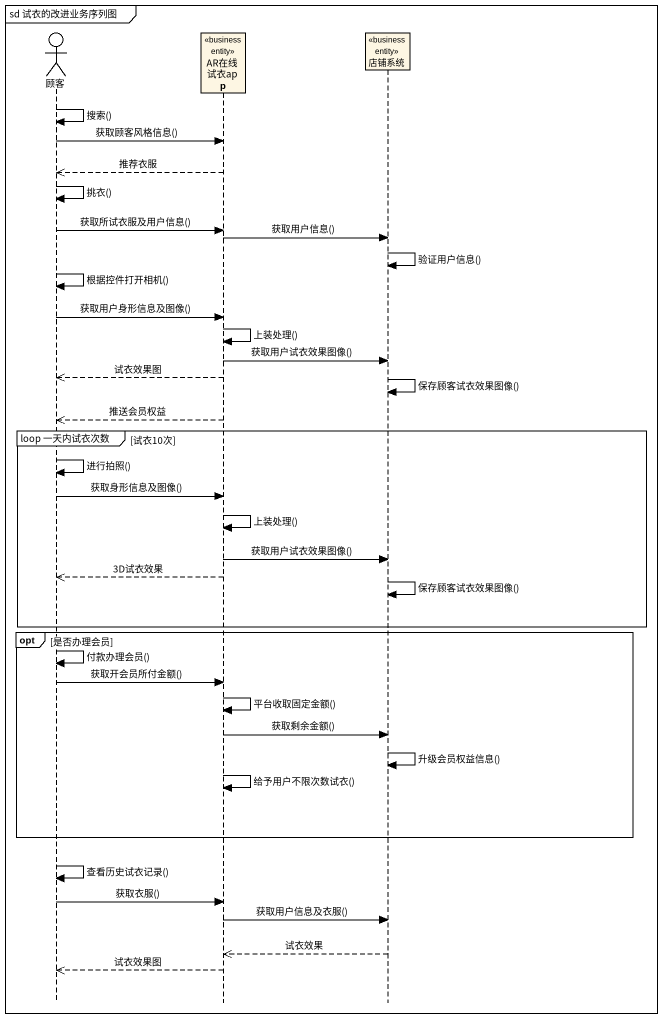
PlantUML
@startuml
mainframe sd 试衣的改进业务序列图
hide footbox
actor 顾客
participant AR在线试衣app <<business entity>>
participant 店铺系统 <<business entity>>

顾客 -> 顾客 : 搜索()
顾客 -> AR在线试衣app : 获取顾客风格信息()
AR在线试衣app -->> 顾客 : 推荐衣服
顾客 -> 顾客 : 挑衣()
顾客 -> AR在线试衣app : 获取所试衣服及用户信息()
AR在线试衣app -> 店铺系统 : 获取用户信息()
店铺系统 -> 店铺系统 : 验证用户信息()
顾客 -> 顾客 : 根据控件打开相机()
顾客 -> AR在线试衣app : 获取用户身形信息及图像()
AR在线试衣app -> AR在线试衣app : 上装处理()
AR在线试衣app -> 店铺系统 : 获取用户试衣效果图像()
AR在线试衣app -->> 顾客 : 试衣效果图
店铺系统 -> 店铺系统 : 保存顾客试衣效果图像()
AR在线试衣app -->> 顾客 : 推送会员权益
group loop 一天内试衣次数 [试衣10次]
  顾客 -> 顾客 : 进行拍照()
  顾客 -> AR在线试衣app : 获取身形信息及图像()
  AR在线试衣app -> AR在线试衣app : 上装处理()
  AR在线试衣app -> 店铺系统 : 获取用户试衣效果图像()
  AR在线试衣app -->> 顾客 : 3D试衣效果
  店铺系统 -> 店铺系统 : 保存顾客试衣效果图像()
end
opt 是否办理会员
  顾客 -> 顾客 : 付款办理会员()
  顾客 -> AR在线试衣app : 获取开会员所付金额()
  AR在线试衣app -> AR在线试衣app : 平台收取固定金额()
  AR在线试衣app -> 店铺系统 : 获取剩余金额()
  店铺系统 -> 店铺系统 : 升级会员权益信息()
  AR在线试衣app -> AR在线试衣app : 给予用户不限次数试衣()
end
顾客 -> 顾客 : 查看历史试衣记录()
顾客 -> AR在线试衣app : 获取衣服()
AR在线试衣app -> 店铺系统 : 获取用户信息及衣服()
店铺系统 -->> AR在线试衣app : 试衣效果
AR在线试衣app -->> 顾客 : 试衣效果图
@enduml
